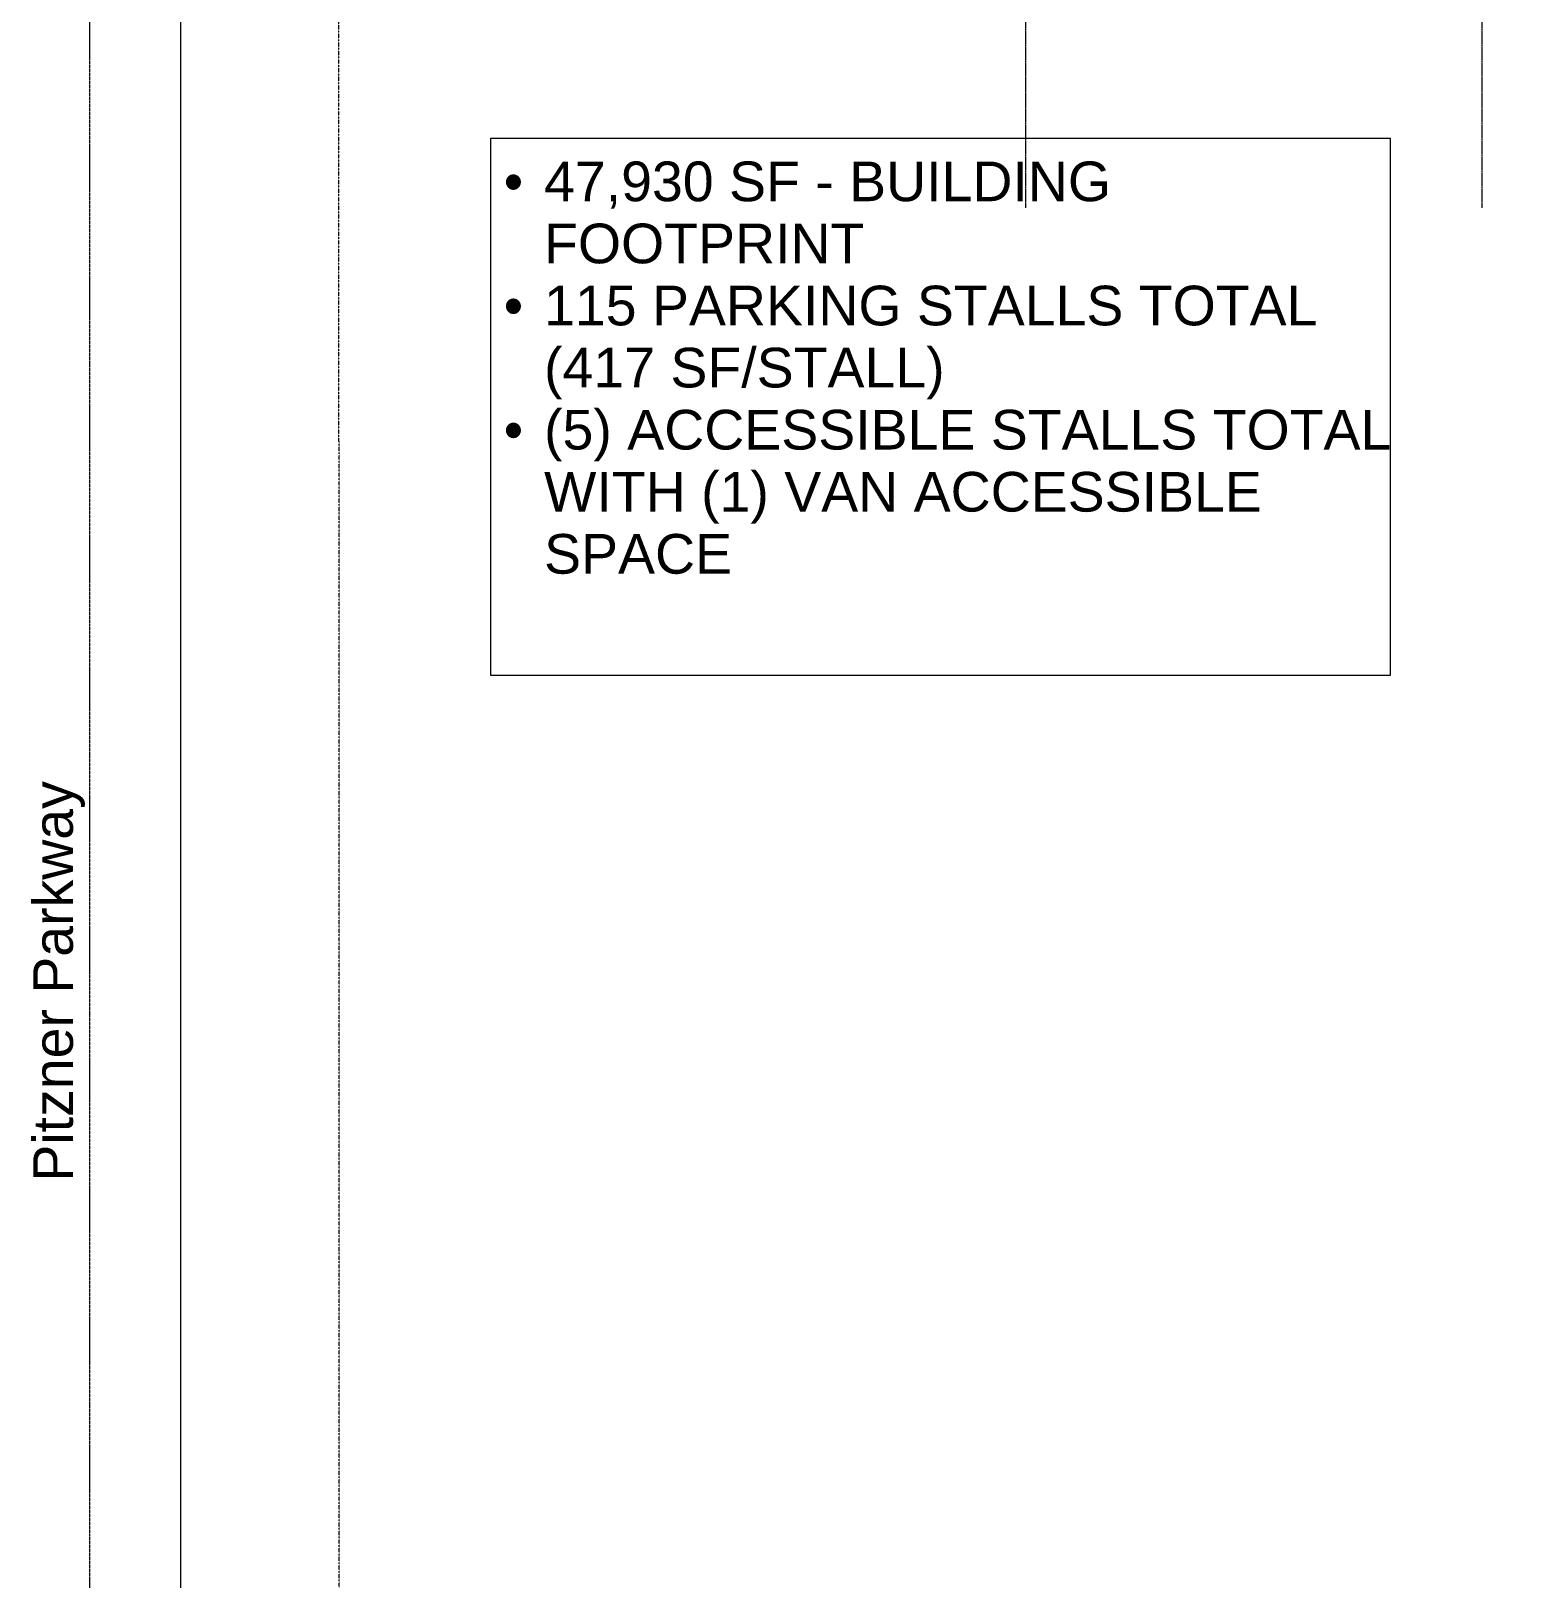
# Model space of a CAD drawing. Header units: inches. Extents: x 19712 to 27543, y -26063 to -18659.
# Drawn here: x 20495 to 22869, y -26063 to -23594 of the extents above; entities that cross this region are included whole.
import ezdxf

# ---------------------------------------------------------------- set-up
doc = ezdxf.new("R2010")
doc.units = ezdxf.units.IN
doc.header["$MEASUREMENT"] = 0
for name, pattern in [('Center 1_4_', [0.53125, 0.25, -0.09375, 0.09375, -0.09375]), ('Grid Line 1_2_', [0.875, 0.5, -0.125, 0.125, -0.125]), ('IMPORT-CENTER2 _2_', [6.328125, 4.21875, -0.703125, 0.703125, -0.703125])]:
    doc.linetypes.add(name, pattern=pattern)
for name, color, linetype, lineweight in [('A-ANNO-DIMS', 211, 'Continuous', 9), ('A-ANNO-DIMS-256', 211, 'Continuous', 9), ('A-DETL', 90, 'Continuous', 9), ('EOP-EX', 125, 'Continuous', 9), ('G-ANNO-TEXT', 231, 'Continuous', 9), ('PROP', 3, 'Center 1_4_', 9), ('S-GRID', 1, 'Continuous', 9)]:
    doc.layers.add(name, color=color, linetype=linetype, lineweight=lineweight)
doc.styles.add('Arial', font='arial.ttf', dxfattribs={"height": 23.60479})
doc.styles.add('Arial_2', font='arial.ttf', dxfattribs={"height": 62.946108})
doc.dimstyles.new('Linear_-_3_32__Arial_1', dxfattribs={"dimscale": 12, "dimtxt": 24, "dimasz": 2.666667, "dimexe": 2, "dimexo": 1.333333, "dimgap": 1.333333, "dimtad": 1, "dimdec": 0, "dimzin": 1, "dimdsep": 46, "dimlunit": 4, "dimtxsty": 'Arial', "dimblk1": 'OBLIQUE', "dimblk2": 'OBLIQUE', "dimsah": 1, "dimcen": 0.09, "dimdle": 2, "dimazin": 0, "dimtfac": 1, "dimtdec": 4, "dimtix": 1, "dimtmove": 0, "dimatfit": 3, "dimfxl": 1, "dimtvp": 1, "dimtfill": 1, "dimfrac": 2, "dimtolj": 1, "dimtzin": 0, "dimarcsym": 2})

# ---------------------------------------------------------------- blocks, each defined once
blk = doc.blocks.new('DIMBLOCK90-Site Plan - Phase 1')
at = {"layer": 'A-ANNO-DIMS-256', "lineweight": 50, "transparency": 16777216}
for p, q in [((22869.9, -23412), (22854, -23395.9)), ((22869.9, -23412), (22885.8, -23428.1)), ((22869, -23532), (22853.2, -23515.9)), ((22869, -23532), (22884.9, -23548.1))]:
    blk.add_line(p, q, dxfattribs=at)
at = {"layer": 'A-ANNO-DIMS-256', "transparency": 16777216}
for p, q in [((22870.1, -23388), (22868.9, -23556)), ((22876.5, -23412), (22845.9, -23411.8)), ((22869.9, -23412), (22876.5, -23412)), ((22875.7, -23532), (22845, -23531.8)), ((22869, -23532), (22875.7, -23532))]:
    blk.add_line(p, q, dxfattribs=at)
at = {"layer": 'A-ANNO-DIMS-256', "color": 0, "transparency": 16777216, "attachment_point": 1, "rotation": 89.5803, "line_spacing_factor": 0.938532, "style": 'Arial', "bg_fill": 3, "box_fill_scale": 1.25, "bg_fill_color": 0, "bg_fill_transparency": 0}
for s, insert, char_height, width in [('(SIDE YARD SETBACK)', (22890.5, -23652.1), 23.605, 432), ('10\' - 0"', (22822.5, -23522.6), 23.6, 122.289)]:
    blk.add_mtext(s, dxfattribs=dict(at, insert=insert, char_height=char_height, width=width))
blk = doc.blocks.new('_Oblique')
at = {"color": 0, "linetype": 'ByBlock', "lineweight": -2}
blk.add_line((-0.5, -0.5), (0.5, 0.5), dxfattribs=at)

msp = doc.modelspace()

# ---------------------------------------------------------------- linework, layer by layer
at = {"layer": 'A-DETL', "linetype": 'IMPORT-CENTER2 _2_'}
msp.add_line((20588.235225, -26063.346645), (20588.235225, -19045.170645), dxfattribs=at)
at = {"layer": 'EOP-EX'}
msp.add_line((20732.235225, -26063.346645), (20732.235225, -23571.085554), dxfattribs=at)
at = {"layer": 'G-ANNO-TEXT', "color": 145, "flags": 128}
msp.add_lwpolyline([(21224.038316, -23763.784645), (22650.557372, -23763.784645), (22650.557372, -24616.067722), (21224.038316, -24616.067722)], close=True, dxfattribs=at)
at = {"layer": 'PROP'}
msp.add_line((20983.534113, -26063.346645), (20983.186128, -23518.172869), dxfattribs=at)
at = {"layer": 'S-GRID', "linetype": 'Grid Line 1_2_'}
for p, q in [((22072.640225, -23874.70128), (22072.640225, -18787.198833)), ((22796.390225, -23874.70128), (22796.390225, -18787.198833))]:
    msp.add_line(p, q, dxfattribs=at)

# ---------------------------------------------------------------- texts
at = {"layer": 'G-ANNO-TEXT', "color": 145, "attachment_point": 1, "line_spacing_factor": 0.938532, "style": 'Arial_2'}
for s, insert, char_height, width in [('47,930 SF - BUILDING', (21308.518316, -23801.072383), 62.94610778, 1054.00836481), ('•', (21244.518316, -23801.072383), 62.946108, 36.02454169), ('FOOTPRINT', (21308.518316, -23899.533922), 62.9461078, 594.98597881), ('115 PARKING STALLS TOTAL', (21308.518316, -23997.99546), 62.94610778, 1435.17125749), ('•', (21244.518316, -23997.99546), 62.946108, 36.02454169), ('(417 SF/STALL)', (21308.518316, -24096.456998), 62.94610778, 743.73247351), ('(5) ACCESSIBLE STALLS TOTAL', (21308.518316, -24194.918537), 62.94610778, 1573.45901428), ('•', (21244.518316, -24194.918537), 62.946108, 36.02454169), ('WITH (1) VAN ACCESSIBLE', (21308.518316, -24293.380075), 62.94610778, 1341.04261631), ('SPACE', (21308.518316, -24391.841614), 62.9461078, 348.62459696)]:
    msp.add_mtext(s, dxfattribs=dict(at, insert=insert, char_height=char_height, width=width))
at = {"layer": 'G-ANNO-TEXT', "color": 145, "insert": (20498.380252, -25419.043488), "char_height": 62.94610778, "width": 751.104, "attachment_point": 1, "rotation": 90, "line_spacing_factor": 0.938532, "style": 'Arial_2'}
msp.add_mtext('Pitzner Parkway\\P', dxfattribs=at)

# ---------------------------------------------------------------- dimensions: what is measured, and where the dimension line sits
at = {"layer": 'A-ANNO-DIMS'}
dim = msp.add_linear_dim(base=(22869.034592, -23531.986125), p1=(22892.540341, -23412.155078), p2=(22891.661402, -23532.15186), angle=89.580333673, text='<>\\X(SIDE YARD SETBACK)', dimstyle='Linear_-_3_32__Arial_1', override={"dimpost": '<>', "dimfxl": 120}, dxfattribs=at)
dim.commit()
dim.dimension.update_dxf_attribs({"geometry": 'DIMBLOCK90-Site Plan - Phase 1', "text_midpoint": (22869.474062, -23471.987735)})

doc.saveas('drawing.dxf')
